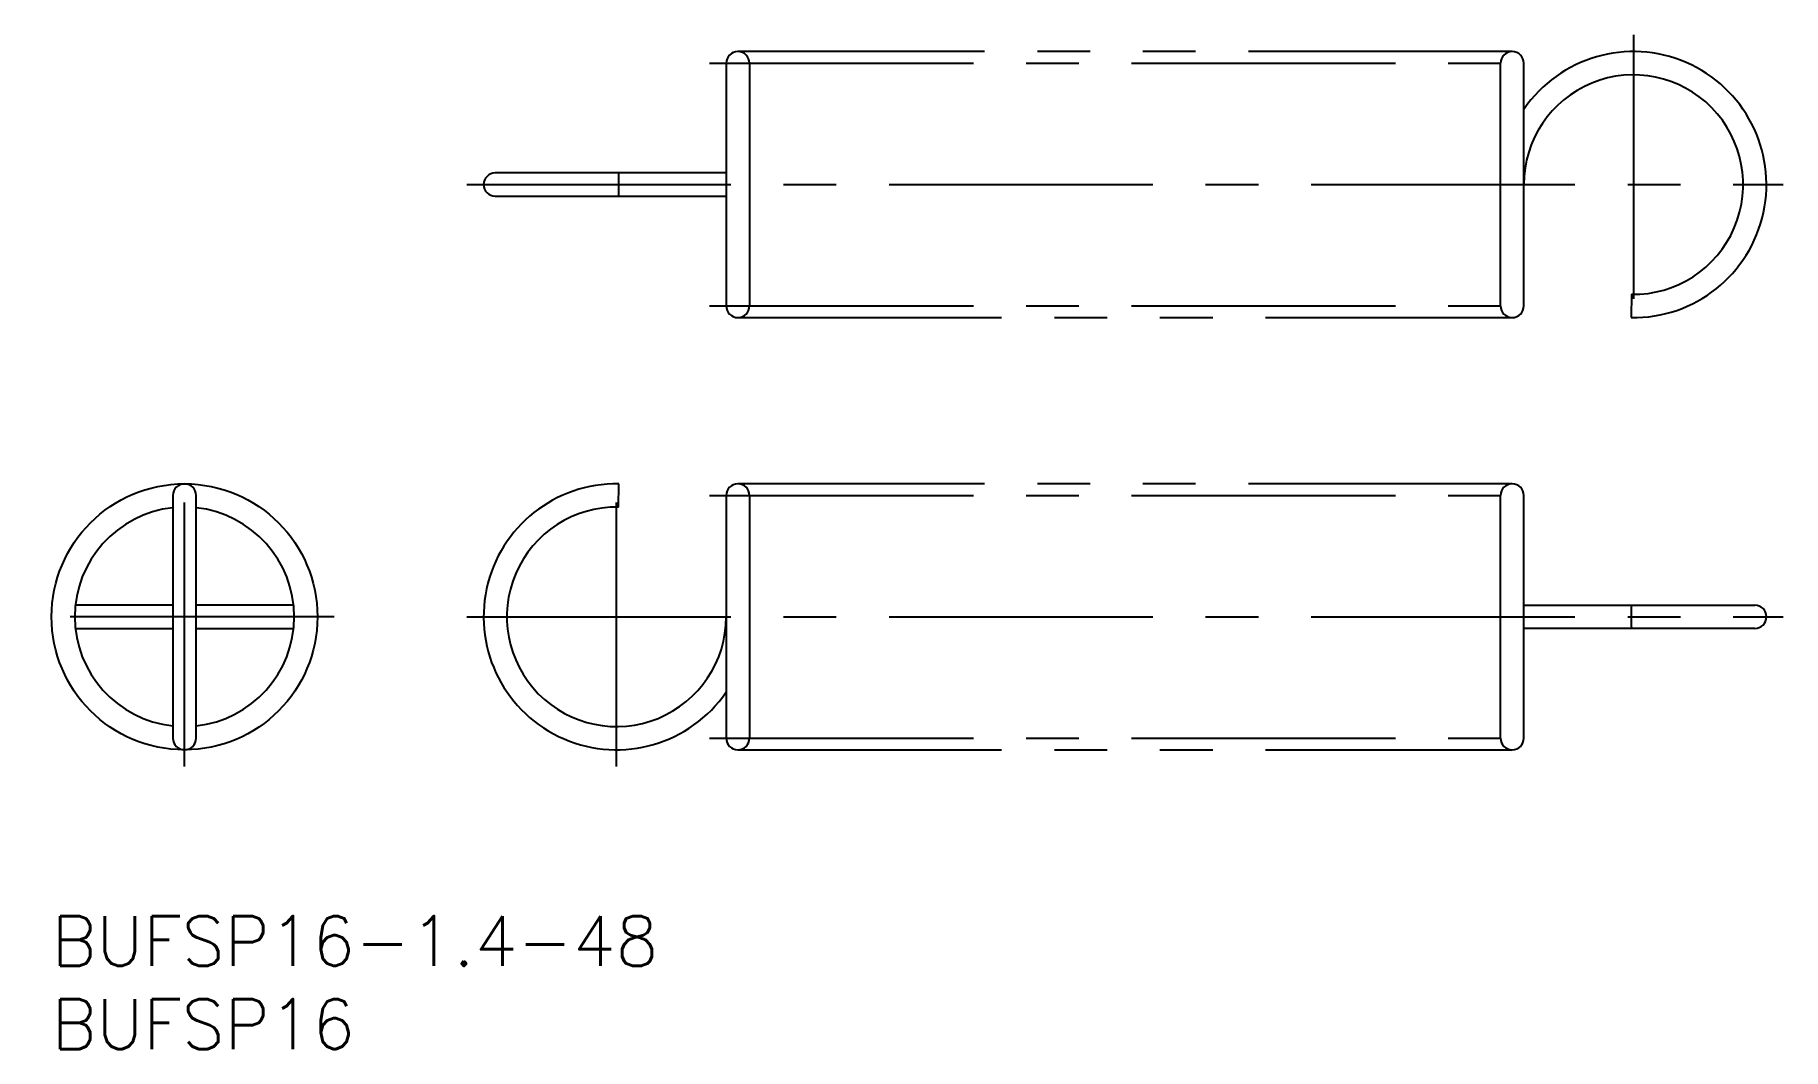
# Model space of a CAD drawing. Extents: x -1 to 104, y -8 to 53.
import ezdxf

# ---------------------------------------------------------------- set-up
doc = ezdxf.new("R2010")
doc.units = 0
doc.header["$LTSCALE"] = 0.5
doc.linetypes.add('CENTER', pattern=[50.8, 31.75, -6.35, 6.35, -6.35])
doc.linetypes.add('PHANTOM', pattern=[63.5, 31.75, -6.35, 6.35, -6.35, 6.35, -6.35])
for name, color, linetype in [('MSM_CENTER', 1, 'CENTER'), ('MSM_CONTINUOUS', 7, 'CONTINUOUS'), ('MSM_IMAGINARY', 6, 'PHANTOM'), ('MSM_PART_NUMBER', 7, 'CONTINUOUS')]:
    doc.layers.add(name, color=color, linetype=linetype)
doc.styles.get("Standard").update_dxf_attribs({"font": 'txt.shx', "height": 3, "bigfont": 'bigfont.shx'})

# ---------------------------------------------------------------- blocks, each defined once
blk = doc.blocks.new('*U16')
at = {"layer": 'MSM_PART_NUMBER'}
blk.add_text('BUFSP16-1.4-48', height=3, dxfattribs=at).set_placement((0, -3))
blk = doc.blocks.new('*U17')
at = {"layer": 'MSM_PART_NUMBER'}
blk.add_text('BUFSP16', height=3, dxfattribs=at).set_placement((0, -8))

msp = doc.modelspace()

# ---------------------------------------------------------------- linework, layer by layer
at = {"layer": 'MSM_CENTER'}
for p, q in [((95.2, 53), (95.2, 35)), ((39.6, 51.3), (89.6, 51.3)), ((25, 44), (104.2, 44)), ((39.6, 36.7), (89.6, 36.7)), ((8, 9), (8, 27)), ((34, 9), (34, 27)), ((39.6, 25.3), (89.6, 25.3)), ((17, 18), (-1, 18)), ((25, 18), (104.2, 18)), ((39.6, 10.7), (89.6, 10.7))]:
    msp.add_line(p, q, dxfattribs=at)
at = {"layer": 'MSM_CONTINUOUS'}
for p, q in [((40.6, 51.3), (40.6, 36.7)), ((42, 51.3), (42, 36.7)), ((87.2, 36.7), (87.2, 51.3)), ((88.6, 36.7), (88.6, 51.3)), ((40.6, 44.7), (26.7, 44.7)), ((26.7, 43.3), (40.6, 43.3)), ((95.08, 37.4), (95.06, 36)), ((7.3, 25.3), (7.3, 10.7)), ((8.7, 10.7), (8.7, 25.3)), ((34.12, 24.6), (34.14, 26)), ((40.6, 25.3), (40.6, 10.7)), ((42, 25.3), (42, 10.7)), ((87.2, 10.7), (87.2, 25.3)), ((88.6, 10.7), (88.6, 25.3)), ((7.3, 18.7), (1.44, 18.7)), ((14.56, 18.7), (8.7, 18.7)), ((88.6, 18.7), (102.5, 18.7)), ((1.44, 17.3), (7.3, 17.3)), ((8.7, 17.3), (14.56, 17.3)), ((102.5, 17.3), (88.6, 17.3))]:
    msp.add_line(p, q, dxfattribs=at)
msp.add_circle((8, 18), 8, dxfattribs=at)
for centre, radius, start, end in [((41.3, 51.3), 0.7, 0, 180), ((87.9, 51.3), 0.7, 0, 180), ((95.2, 44), 8, 269, 145.5885), ((95.2, 44), 6.6, 269, 180), ((26.7, 44), 0.7, 90, 270), ((14.08, 44), 20.06, 358.0003, 1.9997), ((41.3, 36.7), 0.7, 180, 360), ((87.9, 36.7), 0.7, 180, 360), ((8, 25.3), 0.7, 0, 180), ((34, 18), 8, 89, 325.5885), ((41.3, 25.3), 0.7, 0, 180), ((87.9, 25.3), 0.7, 0, 180), ((8, 18), 6.6, 96.0883, 263.9117), ((8, 18), 6.6, 276.0883, 83.9117), ((34, 18), 6.6, 89, 0), ((115.12, 18), 20.06, 178.0003, 181.9997), ((102.5, 18), 0.7, 270, 90), ((8, 10.7), 0.7, 180, 0), ((41.3, 10.7), 0.7, 180, 360), ((87.9, 10.7), 0.7, 180, 360)]:
    msp.add_arc(centre, radius, start, end, dxfattribs=at)
at = {"layer": 'MSM_IMAGINARY'}
for p, q in [((87.9, 52), (41.3, 52)), ((41.3, 36), (87.9, 36)), ((87.9, 26), (41.3, 26)), ((41.3, 10), (87.9, 10))]:
    msp.add_line(p, q, dxfattribs=at)

# ---------------------------------------------------------------- block references
at = {"layer": 'MSM_CONTINUOUS'}
for name in ['*U16', '*U17']:
    msp.add_blockref(name, (0, 0), dxfattribs=at)

doc.saveas('drawing.dxf')
